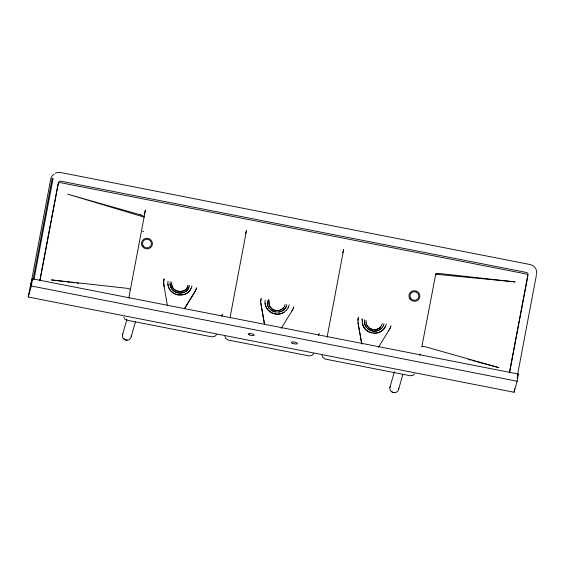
<?xml version="1.0" encoding="UTF-8"?>
<svg xmlns="http://www.w3.org/2000/svg" width="565" height="565" viewBox="0 0 565 565"><rect width="100%" height="100%" fill="white"/><g stroke="black" fill="none" stroke-linecap="round" stroke-linejoin="round"><path stroke-width="0.85" d="M163.638 282.105L164.02 286.639M260.804 301.152L260.952 304.613M32.438 278.82L31.365 285.996L28.25 297.006L514.051 392.244L517.166 381.234L518.232 374.044L32.438 278.799L30.213 286.617L28.25 297.006M365.993 322.424L366.099 320.355M163.589 282.288L164.133 278.877L163.673 281.201M260.748 301.336L260.889 300.064M357.906 320.383L358.21 318.031M358.048 319.112L358.168 323.477L361.854 344.149M260.832 300.248L261.051 298.984M30.835 284.414L50.723 179.197A8.256 7.931 15.8 0 1 54.134 174.147M33.158 279.188L52.213 178.356L53.082 178.399L34.041 279.181M39.811 280.6L58.026 184.218A2.062 1.985 15.8 0 1 60.42 182.665L525.98 273.926A2.062 1.985 15.8 0 1 527.639 276.278L509.425 372.66M39.91 280.84L58.449 182.728A2.062 1.985 15.8 0 1 60.843 181.181L526.403 272.443A2.062 1.985 15.8 0 1 528.056 274.788L509.517 372.9M476.818 361.713L498.817 367.617L426.095 346.974A4.125 1.144 15.9 0 0 421.815 346.945L435.777 273.947M514.051 392.244L514.708 388.777M517.618 374.475L536.362 275.289M261.002 299.168L261.242 298.108M358.161 318.215L358.401 317.156M144.266 214.213L145.438 210.067L129.11 296.3L129.23 298.115M122.436 335.087L126.913 319.267M131.207 336.804L135.452 321.817M167.996 281.13C167.035 285.6 169.853 291.936 174.776 294.019M170.143 281.744C169.359 285.254 171.626 290.601 175.68 292.267M171.781 282.26C169.302 291.519 186.153 296.032 187.976 285.438C186.902 293.659 172.106 293.433 171.725 284.153M189.713 285.586L187.509 290.036L185.588 291.681M191.966 285.834C191.394 289.209 188.11 293.518 184.084 294.648M196.677 287.67L195.97 289.732M221.748 316.209L222.222 314.557L221.89 315.538M245.577 233.726L246.517 230.407L230.315 316.146L230.435 317.954M265.162 300.177C263.975 305.439 268.071 312.685 274.202 313.815M267.309 300.792L267.725 305.757L268.912 308.017M285.134 304.486L284.478 306.449M286.872 304.627C286.384 307.812 282.804 311.958 278.75 312.148M289.125 304.881L288.15 307.784M293.835 306.717L293.518 307.763M342.743 252.774L343.675 249.455L327.474 335.193L327.651 337.241M364.467 319.839L364.884 324.804L366.071 327.064M382.293 323.533L381.636 325.489M384.031 323.674L383.24 326.047M386.283 323.922C385.528 328.915 379.553 334.141 373.712 333.216M390.994 325.765L390.676 326.81M389.878 387.512L394.356 371.692M398.65 389.236L402.894 374.249M517.159 377.816L518.246 374.058M319.38 333.604L318.469 335.448M196.408 288.531L194.974 291.674L184.465 308.744M293.129 308.78L293.567 307.579M390.288 327.827L390.733 326.627M420.459 353.944L419.675 355.286M292.663 309.768L293.179 308.596M389.829 328.816L390.344 327.644M195.561 290.537L184.515 308.561M292.719 309.585L291.533 311.64M389.292 329.769L389.878 328.632M281.229 328.343L292.19 310.538M378.388 347.39L388.748 330.504M388.699 330.687L389.349 329.586M188.971 287.769C184.967 296.441 170.574 293.546 170.072 284.068M191.041 288.553C186.139 299.175 168.511 295.629 167.897 284.011M216.501 334.593L214.961 336.302L211.981 336.867L126.977 320.2L125.112 319.31L123.799 317.17M284.527 306.265L283.312 308.165L279.809 310.439M286.13 306.816C282.133 315.489 267.732 312.593 267.231 303.115M286.427 310.333L288.207 307.6M313.66 353.641L312.12 355.35L309.14 355.908L228.189 340.038L225.626 338.393L224.87 336.231M381.693 325.306L378.882 328.576L374.87 329.882M383.289 325.864L381.834 328.131L377.604 330.871M385.365 326.648C381.015 335.935 366.085 334.727 362.885 325.122C361.932 314.557 361.741 319.246 362.836 325.306C364.383 329.282 367.963 332.22 372.123 333.11M414.604 373.931L412.881 375.443L410.352 375.753L325.348 359.086L322.785 357.44L322.036 355.279M283.362 307.981C279.943 311.859 273.227 311.322 270.324 307.099C268.714 307.614 268.297 291.893 269.138 304.74M286.483 310.15C283.687 313.448 279.166 314.804 274.964 314.062M380.527 327.029C376.078 332.269 366.466 329.12 366.049 322.241M381.884 327.947C376.516 334.282 364.898 330.476 364.39 322.163M184.819 292.048L183.279 292.783L179.013 293.143M284.124 312.163C276.836 317.113 265.67 311.929 265.056 303.059M55.306 173.102L58.336 172.325L60.455 172.473L530.055 264.526C533.162 265.119 535.839 267.591 536.517 270.699M183.307 294.796L177.798 295.015L175.531 294.266M279.11 310.573L275.565 310.686M376.756 331.034L372.469 331.175L367.815 328.957M65.519 281.681L51.5 279.929L126.546 288.249A4.125 1.13 5.6 0 1 130.331 289.81M67.27 281.9L69.898 282.232M71.649 282.451L74.276 282.783M76.904 283.107L78.655 283.333M142.599 231.368L143.651 231.53M31.365 285.996L517.166 381.234M468.357 359.439L470.892 360.124M472.587 360.576L475.123 361.254M372.723 329.734L369.475 328.286M274.88 310.468L271.716 308.85L269.286 305.418M272.839 311.315L275.31 312.127M176.499 292.536L178.152 293.08M270.656 309.91L272.111 310.842M368.874 327.898L366.452 324.465M358.337 324.734L357.97 322.573M358.485 325.588L361.649 343.485M261.228 305.503L264.54 324.254M264.491 324.437L260.861 303.341M167.332 305.39L163.631 283.199M398.713 388.113A4.471 4.294 15.8 0 1 393.473 392.597A4.471 4.294 15.8 0 1 390.238 386.453M394.78 392.357A2.754 2.641 15.8 0 1 393.36 392.442M392.682 392.216A2.754 2.641 15.8 0 1 392.075 391.827M131.271 335.681A4.471 4.294 15.8 0 1 126.03 340.165A4.471 4.294 15.8 0 1 122.796 334.021M127.337 339.925A2.754 2.641 15.8 0 1 123.827 338.251M536.468 271.327A8.256 7.931 15.8 0 1 536.524 274.428M30.941 284.047A4.125 1.137 10.7 0 1 31.16 283.785M515.019 281.886L435.566 274.202A4.125 1.13 5.6 0 1 439.973 273.559L515.019 281.886M140.424 214.834L67.701 194.19L144.082 217.066A4.125 1.144 15.9 0 0 140.424 214.834M409.9 298.942A5.502 5.29 15.8 0 0 419.371 298.384A5.502 5.29 15.8 0 0 413.961 290.721A5.502 5.29 15.8 0 0 409.9 298.942M410.748 298.391A4.471 4.294 15.8 0 0 418.446 297.939A4.471 4.294 15.8 0 0 414.046 291.717A4.471 4.294 15.8 0 0 410.748 298.391M142.458 246.51A5.502 5.29 15.8 0 0 151.929 245.952A5.502 5.29 15.8 0 0 146.519 238.296A5.502 5.29 15.8 0 0 142.458 246.51M143.305 245.966A4.471 4.294 15.8 0 0 151.003 245.507A4.471 4.294 15.8 0 0 146.603 239.285A4.471 4.294 15.8 0 0 143.305 245.966M292.684 343.4A3.093 0.855 10.7 0 0 297.444 343.577A3.093 0.855 10.7 0 0 293.087 341.973A3.093 0.855 10.7 0 0 292.684 343.4M249.504 334.939A3.093 0.855 10.7 0 0 254.257 335.116A3.093 0.855 10.7 0 0 249.907 333.505A3.093 0.855 10.7 0 0 249.504 334.939"/></g></svg>
